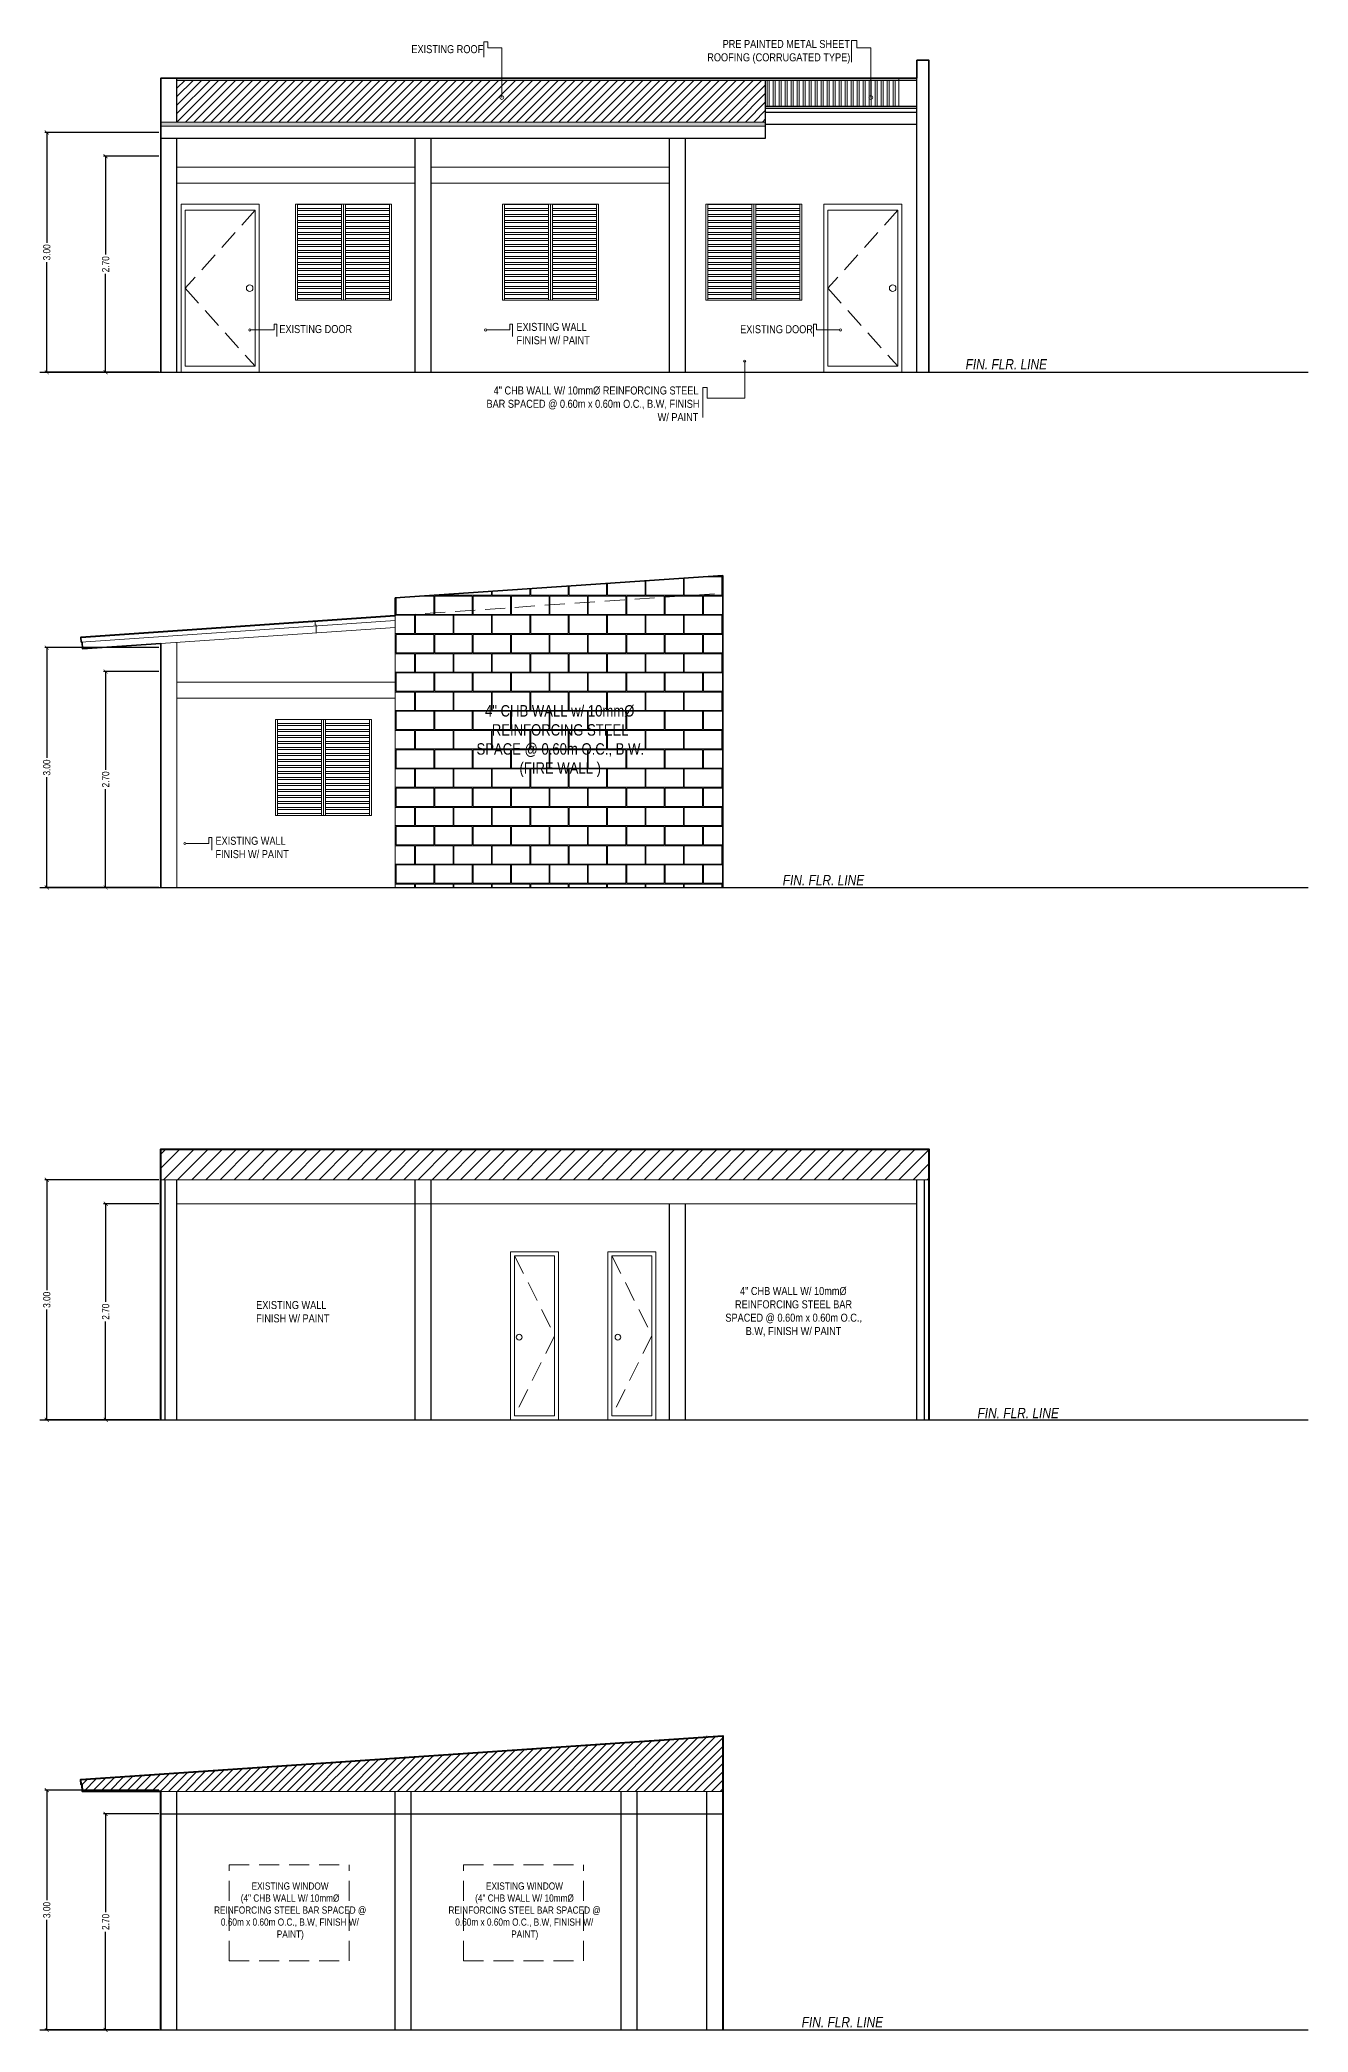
# Model space of a CAD drawing. Header units: metres. Extents: x -460 to 31334, y -1777 to 24987.
# Drawn here: x 140.98 to 156.84, y -578.59 to -553.69 of the extents above; entities that cross this region are included whole.
import ezdxf

# ---------------------------------------------------------------- set-up
doc = ezdxf.new("R2010")
doc.units = ezdxf.units.M
doc.header["$MEASUREMENT"] = 0
doc.linetypes.add('DASHED2', pattern=[0.375, 0.25, -0.125])
doc.linetypes.add('HIDDEN', pattern=[0.375, 0.25, -0.125])
doc.layers.get('Defpoints').update_dxf_attribs({"color": 2})
doc.layers.add('01 FURNITURE', color=8, linetype='Continuous')
doc.layers.add('Arch_Door', color=1, linetype='Continuous', lineweight=18)
doc.styles.add('AN100', font='ARIALN.TTF', dxfattribs={"height": 0.25})
doc.styles.add('rs', font='ARIALN.TTF')
doc.dimstyles.new('Ra_20', dxfattribs={"dimtxt": 0.09, "dimasz": 0.05, "dimexe": 0.025, "dimexo": 0.025, "dimgap": 0.025, "dimtad": 0, "dimzin": 0, "dimdsep": 46, "dimtxsty": 'rs', "dimblk": 'ARCHTICK', "dimcen": 0.025, "dimclrd": 1, "dimclre": 1, "dimclrt": 3, "dimadec": 0, "dimazin": 0, "dimtfac": 1, "dimtofl": 0, "dimtmove": 0, "dimatfit": 3, "dimldrblk": 'ARCHTICK', "dimfxl": 0.1, "dimtolj": 1, "dimtzin": 0, "dimarcsym": 0})

# ---------------------------------------------------------------- blocks, each defined once
blk = doc.blocks.new('_ArchTick')
at = {"color": 0, "linetype": 'ByBlock', "const_width": 0.15}
blk.add_lwpolyline([(-0.5, -0.5), (0.5, 0.5)], dxfattribs=at)
blk = doc.blocks.new('*D224')
at = {"layer": '01 FURNITURE', "color": 1, "lineweight": -2, "transparency": 16777216}
for p, q in [((142.472, -554.844), (141.046, -554.844)), ((141.071, -554.844), (141.071, -556.222)), ((141.071, -557.842), (141.071, -556.464)), ((142.472, -557.842), (141.046, -557.842))]:
    blk.add_line(p, q, dxfattribs=at)
at = {"layer": 'Defpoints', "color": 0, "lineweight": 9, "transparency": 16777216}
for p in [(142.497, -554.844), (141.071, -557.842), (142.497, -557.842)]:
    blk.add_point(p, dxfattribs=at)
at = {"layer": '01 FURNITURE', "color": 1, "lineweight": -2, "transparency": 16777216, "xscale": 0.05, "yscale": 0.05, "zscale": 0.05}
for p, rotation in [((141.071, -554.844), 90), ((141.071, -557.842), 270)]:
    blk.add_blockref('_ArchTick', p, dxfattribs=dict(at, rotation=rotation))
at = {"layer": '01 FURNITURE', "color": 3, "lineweight": 9, "transparency": 16777216, "insert": (141.071, -556.343), "char_height": 0.09, "attachment_point": 5, "rotation": 90, "style": 'rs'}
blk.add_mtext('\\A1;3.00', dxfattribs=at)
blk = doc.blocks.new('*D225')
at = {"layer": '01 FURNITURE', "color": 1, "lineweight": -2, "transparency": 16777216}
for p, q in [((142.472, -555.142), (141.782, -555.142)), ((141.807, -555.142), (141.807, -556.371)), ((141.807, -557.842), (141.807, -556.613)), ((142.472, -557.842), (141.782, -557.842))]:
    blk.add_line(p, q, dxfattribs=at)
at = {"layer": 'Defpoints', "color": 0, "lineweight": 9, "transparency": 16777216}
for p in [(142.497, -555.142), (141.807, -557.842), (142.497, -557.842)]:
    blk.add_point(p, dxfattribs=at)
at = {"layer": '01 FURNITURE', "color": 1, "lineweight": -2, "transparency": 16777216, "xscale": 0.05, "yscale": 0.05, "zscale": 0.05}
for p, rotation in [((141.807, -555.142), 90), ((141.807, -557.842), 270)]:
    blk.add_blockref('_ArchTick', p, dxfattribs=dict(at, rotation=rotation))
at = {"layer": '01 FURNITURE', "color": 3, "lineweight": 9, "transparency": 16777216, "insert": (141.807, -556.492), "char_height": 0.09, "attachment_point": 5, "rotation": 90, "style": 'rs'}
blk.add_mtext('\\A1;2.70', dxfattribs=at)
blk = doc.blocks.new('*D229')
at = {"layer": '01 FURNITURE', "color": 1, "lineweight": -2, "transparency": 16777216}
for p, q in [((142.472, -561.283), (141.046, -561.283)), ((141.071, -561.283), (141.071, -562.661)), ((141.071, -564.281), (141.071, -562.902)), ((142.472, -564.281), (141.046, -564.281))]:
    blk.add_line(p, q, dxfattribs=at)
at = {"layer": 'Defpoints', "color": 0, "lineweight": 9, "transparency": 16777216}
for p in [(142.497, -561.283), (141.071, -564.281), (142.497, -564.281)]:
    blk.add_point(p, dxfattribs=at)
at = {"layer": '01 FURNITURE', "color": 1, "lineweight": -2, "transparency": 16777216, "xscale": 0.05, "yscale": 0.05, "zscale": 0.05}
for p, rotation in [((141.071, -561.283), 90), ((141.071, -564.281), 270)]:
    blk.add_blockref('_ArchTick', p, dxfattribs=dict(at, rotation=rotation))
at = {"layer": '01 FURNITURE', "color": 3, "lineweight": 9, "transparency": 16777216, "insert": (141.071, -562.782), "char_height": 0.09, "attachment_point": 5, "rotation": 90, "style": 'rs'}
blk.add_mtext('\\A1;3.00', dxfattribs=at)
blk = doc.blocks.new('*D230')
at = {"layer": '01 FURNITURE', "color": 1, "lineweight": -2, "transparency": 16777216}
for p, q in [((142.472, -561.581), (141.782, -561.581)), ((141.807, -561.581), (141.807, -562.809)), ((141.807, -564.281), (141.807, -563.052)), ((142.472, -564.281), (141.782, -564.281))]:
    blk.add_line(p, q, dxfattribs=at)
at = {"layer": 'Defpoints', "color": 0, "lineweight": 9, "transparency": 16777216}
for p in [(142.497, -561.581), (141.807, -564.281), (142.497, -564.281)]:
    blk.add_point(p, dxfattribs=at)
at = {"layer": '01 FURNITURE', "color": 1, "lineweight": -2, "transparency": 16777216, "xscale": 0.05, "yscale": 0.05, "zscale": 0.05}
for p, rotation in [((141.807, -561.581), 90), ((141.807, -564.281), 270)]:
    blk.add_blockref('_ArchTick', p, dxfattribs=dict(at, rotation=rotation))
at = {"layer": '01 FURNITURE', "color": 3, "lineweight": 9, "transparency": 16777216, "insert": (141.807, -562.931), "char_height": 0.09, "attachment_point": 5, "rotation": 90, "style": 'rs'}
blk.add_mtext('\\A1;2.70', dxfattribs=at)
blk = doc.blocks.new('*D232')
at = {"layer": '01 FURNITURE', "color": 1, "lineweight": -2, "transparency": 16777216}
for p, q in [((142.472, -567.935), (141.046, -567.935)), ((141.071, -567.935), (141.071, -569.314)), ((141.071, -570.934), (141.071, -569.555)), ((142.472, -570.934), (141.046, -570.934))]:
    blk.add_line(p, q, dxfattribs=at)
at = {"layer": 'Defpoints', "color": 0, "lineweight": 9, "transparency": 16777216}
for p in [(142.497, -567.935), (141.071, -570.934), (142.497, -570.934)]:
    blk.add_point(p, dxfattribs=at)
at = {"layer": '01 FURNITURE', "color": 1, "lineweight": -2, "transparency": 16777216, "xscale": 0.05, "yscale": 0.05, "zscale": 0.05}
for p, rotation in [((141.071, -567.935), 90), ((141.071, -570.934), 270)]:
    blk.add_blockref('_ArchTick', p, dxfattribs=dict(at, rotation=rotation))
at = {"layer": '01 FURNITURE', "color": 3, "lineweight": 9, "transparency": 16777216, "insert": (141.071, -569.435), "char_height": 0.09, "attachment_point": 5, "rotation": 90, "style": 'rs'}
blk.add_mtext('\\A1;3.00', dxfattribs=at)
blk = doc.blocks.new('*D231')
at = {"layer": '01 FURNITURE', "color": 1, "lineweight": -2, "transparency": 16777216}
for p, q in [((142.472, -568.234), (141.782, -568.234)), ((141.807, -568.234), (141.807, -569.462)), ((141.807, -570.934), (141.807, -569.705)), ((142.472, -570.934), (141.782, -570.934))]:
    blk.add_line(p, q, dxfattribs=at)
at = {"layer": 'Defpoints', "color": 0, "lineweight": 9, "transparency": 16777216}
for p in [(142.497, -568.234), (141.807, -570.934), (142.497, -570.934)]:
    blk.add_point(p, dxfattribs=at)
at = {"layer": '01 FURNITURE', "color": 1, "lineweight": -2, "transparency": 16777216, "xscale": 0.05, "yscale": 0.05, "zscale": 0.05}
for p, rotation in [((141.807, -568.234), 90), ((141.807, -570.934), 270)]:
    blk.add_blockref('_ArchTick', p, dxfattribs=dict(at, rotation=rotation))
at = {"layer": '01 FURNITURE', "color": 3, "lineweight": 9, "transparency": 16777216, "insert": (141.807, -569.584), "char_height": 0.09, "attachment_point": 5, "rotation": 90, "style": 'rs'}
blk.add_mtext('\\A1;2.70', dxfattribs=at)
blk = doc.blocks.new('*D234')
at = {"layer": '01 FURNITURE', "color": 1, "lineweight": -2, "transparency": 16777216}
for p, q in [((142.472, -575.563), (141.046, -575.563)), ((141.071, -575.563), (141.071, -576.941)), ((141.071, -578.561), (141.071, -577.183)), ((142.472, -578.561), (141.046, -578.561))]:
    blk.add_line(p, q, dxfattribs=at)
at = {"layer": 'Defpoints', "color": 0, "lineweight": 9, "transparency": 16777216}
for p in [(142.497, -575.563), (141.071, -578.561), (142.497, -578.561)]:
    blk.add_point(p, dxfattribs=at)
at = {"layer": '01 FURNITURE', "color": 1, "lineweight": -2, "transparency": 16777216, "xscale": 0.05, "yscale": 0.05, "zscale": 0.05}
for p, rotation in [((141.071, -575.563), 90), ((141.071, -578.561), 270)]:
    blk.add_blockref('_ArchTick', p, dxfattribs=dict(at, rotation=rotation))
at = {"layer": '01 FURNITURE', "color": 3, "lineweight": 9, "transparency": 16777216, "insert": (141.071, -577.062), "char_height": 0.09, "attachment_point": 5, "rotation": 90, "style": 'rs'}
blk.add_mtext('\\A1;3.00', dxfattribs=at)
blk = doc.blocks.new('*D233')
at = {"layer": '01 FURNITURE', "color": 1, "lineweight": -2, "transparency": 16777216}
for p, q in [((142.472, -575.861), (141.782, -575.861)), ((141.807, -575.861), (141.807, -577.09)), ((141.807, -578.561), (141.807, -577.333)), ((142.472, -578.561), (141.782, -578.561))]:
    blk.add_line(p, q, dxfattribs=at)
at = {"layer": 'Defpoints', "color": 0, "lineweight": 9, "transparency": 16777216}
for p in [(142.497, -575.861), (141.807, -578.561), (142.497, -578.561)]:
    blk.add_point(p, dxfattribs=at)
at = {"layer": '01 FURNITURE', "color": 1, "lineweight": -2, "transparency": 16777216, "xscale": 0.05, "yscale": 0.05, "zscale": 0.05}
for p, rotation in [((141.807, -575.861), 90), ((141.807, -578.561), 270)]:
    blk.add_blockref('_ArchTick', p, dxfattribs=dict(at, rotation=rotation))
at = {"layer": '01 FURNITURE', "color": 3, "lineweight": 9, "transparency": 16777216, "insert": (141.807, -577.211), "char_height": 0.09, "attachment_point": 5, "rotation": 90, "style": 'rs'}
blk.add_mtext('\\A1;2.70', dxfattribs=at)

msp = doc.modelspace()

# ---------------------------------------------------------------- hatches: boundary and pattern name
at = {"layer": '01 FURNITURE', "lineweight": 9, "transparency": 33554618}
h = msp.add_hatch(dxfattribs=at)
h.set_pattern_fill('ANSI31', color=1, scale=0.6)
h.set_pattern_definition([(45, (0, 0.0781), (-0.053033009, 0.053033009), [])])
h.paths.add_polyline_path([(150.05716, -554.71394), (150.05716, -554.18894), (142.69716, -554.18894), (142.69716, -554.71394)])
h = msp.add_hatch(dxfattribs=at)
h.set_pattern_fill('ANSI32', color=1, scale=0.2, angle=45)
h.paths.add_polyline_path([(151.72346, -554.51427), (151.72346, -554.18894), (150.05716, -554.18894), (150.05716, -554.51427)])
at = {"layer": '01 FURNITURE', "lineweight": 9, "true_color": 0x000000, "transparency": 33554618}
h = msp.add_hatch(color=18, dxfattribs=at)
h.dxf.hatch_style = 1
h.paths.add_polyline_path([(150.05716, -554.71394), (142.49716, -554.71394), (142.49716, -554.76394), (150.05716, -554.76394)])
at = {"layer": '01 FURNITURE', "lineweight": 15, "true_color": 0x000000, "transparency": 33554618}
h = msp.add_hatch(dxfattribs=at)
h.set_pattern_fill('ANSI32', color=18, scale=0.2, angle=135)
h.set_pattern_definition([(180, (-1.00753, -19.49335), (-7e-18, -0.075), []), (180, (-1.03253, -19.46835), (-7e-18, -0.075), [])])
h.paths.add_polyline_path([(144.7536, -555.74204), (144.2036, -555.74204), (144.2036, -556.94204), (144.7536, -556.94204)])
h.paths.add_polyline_path([(145.3536, -555.74204), (144.8036, -555.74204), (144.8036, -556.94204), (145.3536, -556.94204)])
h = msp.add_hatch(dxfattribs=at)
h.set_pattern_fill('ANSI32', color=18, scale=0.2, angle=135)
h.set_pattern_definition([(180, (1.58103, -19.49335), (-7e-18, -0.075), []), (180, (1.55603, -19.46835), (-7e-18, -0.075), [])])
h.paths.add_polyline_path([(147.34216, -555.74204), (146.79216, -555.74204), (146.79216, -556.94204), (147.34216, -556.94204)])
h.paths.add_polyline_path([(147.94216, -555.74204), (147.39216, -555.74204), (147.39216, -556.94204), (147.94216, -556.94204)])
h = msp.add_hatch(dxfattribs=at)
h.set_pattern_fill('ANSI32', color=18, scale=0.2, angle=135)
h.set_pattern_definition([(180, (4.12404, -19.49335), (-7e-18, -0.075), []), (180, (4.09904, -19.46835), (-7e-18, -0.075), [])])
h.paths.add_polyline_path([(149.88517, -555.74204), (149.33517, -555.74204), (149.33517, -556.94204), (149.88517, -556.94204)])
h.paths.add_polyline_path([(150.48517, -555.74204), (149.93517, -555.74204), (149.93517, -556.94204), (150.48517, -556.94204)])
at = {"layer": '01 FURNITURE', "lineweight": 13, "transparency": 33554618}
h = msp.add_hatch(dxfattribs=at)
h.set_pattern_fill('AR-B816C', color=1, scale=0.03)
h.paths.add_polyline_path([(149.52016, -560.60269), (149.52016, -560.38218), (145.42716, -560.66182), (145.42716, -560.88234)])
h = msp.add_hatch(dxfattribs=at)
h.set_pattern_fill('AR-B816C', color=1, scale=0.03)
h.paths.add_polyline_path([(149.52016, -564.28079), (149.52016, -560.60269), (145.42716, -560.88234), (145.42716, -564.28079)])
h.paths.add_polyline_path([(146.39962, -562.94992), (148.56544, -562.94992), (148.56544, -561.93065), (146.39962, -561.93065)], flags=24)
at = {"layer": '01 FURNITURE', "lineweight": 15, "true_color": 0x000000, "transparency": 33554618}
h = msp.add_hatch(dxfattribs=at)
h.set_pattern_fill('ANSI32', color=18, scale=0.2, angle=135)
h.set_pattern_definition([(180, (-1.25753, -25.9321), (-7e-18, -0.075), []), (180, (-1.28253, -25.9071), (-7e-18, -0.075), [])])
h.paths.add_polyline_path([(144.5036, -562.18079), (143.9536, -562.18079), (143.9536, -563.38079), (144.5036, -563.38079)])
h.paths.add_polyline_path([(145.1036, -562.18079), (144.5536, -562.18079), (144.5536, -563.38079), (145.1036, -563.38079)])
at = {"layer": '01 FURNITURE', "lineweight": 9, "transparency": 33554618}
h = msp.add_hatch(dxfattribs=at)
h.set_pattern_fill('ANSI31', color=1)
h.paths.add_polyline_path([(142.49716, -567.5536), (142.49716, -567.93545), (152.09716, -567.93545), (152.09716, -567.5536)])
h = msp.add_hatch(dxfattribs=at)
h.set_pattern_fill('ANSI31', color=1, scale=0.6)
h.paths.add_polyline_path([(149.52016, -574.88317), (141.49716, -575.43132), (141.50155, -575.49456), (141.51152, -575.49387), (141.51753, -575.58028), (149.52016, -575.58028)])

# ---------------------------------------------------------------- linework, layer by layer
at = {"layer": '01 FURNITURE', "color": 250, "lineweight": 30}
for p, q in [((142.69716, -554.71394), (142.69716, -554.16394)), ((142.69716, -554.18894), (151.94716, -554.18894)), ((150.05716, -554.91394), (150.05716, -554.18894)), ((151.94716, -557.84204), (151.94716, -554.16394)), ((150.05716, -554.51427), (151.94716, -554.51427)), ((150.05716, -554.53927), (151.94716, -554.53927)), ((150.05716, -554.58927), (151.94716, -554.58927)), ((150.05716, -554.73927), (151.94716, -554.73927)), ((142.49716, -554.91394), (150.05716, -554.91394)), ((142.69716, -557.84204), (142.69716, -554.91394)), ((145.67716, -557.84204), (145.67716, -554.91394)), ((145.87716, -557.84204), (145.87716, -554.91394)), ((148.85716, -557.84204), (148.85716, -554.91394)), ((149.05716, -557.84204), (149.05716, -554.91394)), ((142.55216, -570.9336), (142.55216, -567.93545)), ((142.69716, -570.9336), (142.69716, -567.93545)), ((145.67716, -570.9336), (145.67716, -567.93545)), ((145.87716, -570.9336), (145.87716, -567.93545)), ((151.94716, -570.9336), (151.94716, -567.93545)), ((152.04216, -570.9336), (152.04216, -567.93545)), ((148.85716, -570.9336), (148.85716, -568.2336)), ((149.05716, -570.9336), (149.05716, -568.2336)), ((142.69716, -578.56127), (142.69716, -575.58028)), ((145.42716, -578.56127), (145.42716, -575.58028)), ((145.62716, -578.56127), (145.62716, -575.58028)), ((148.25016, -578.56127), (148.25016, -575.58028)), ((148.45016, -578.56127), (148.45016, -575.58028)), ((149.32016, -578.56127), (149.32016, -575.58028)), ((142.49716, -575.86127), (149.52016, -575.86127))]:
    msp.add_line(p, q, dxfattribs=at)
at = {"layer": '01 FURNITURE', "color": 250, "lineweight": 9}
for p, q in [((151.72346, -554.16394), (151.72346, -554.51394)), ((142.49716, -554.71394), (150.05716, -554.71394)), ((142.49716, -554.76394), (150.05716, -554.76394)), ((145.42716, -560.66182), (149.52016, -560.38218)), ((149.52016, -564.28079), (149.52016, -560.38218)), ((141.49716, -561.15084), (145.42716, -560.88234)), ((141.49716, -561.15084), (141.50155, -561.21408)), ((141.50713, -561.15015), (141.50713, -561.15016)), ((141.51152, -561.2134), (141.51753, -561.2998)), ((142.49716, -564.28079), (142.49716, -561.23287)), ((142.69716, -564.28079), (142.69716, -561.21921)), ((142.49716, -570.9336), (142.49716, -567.5536)), ((152.09716, -570.9336), (152.09716, -567.5536)), ((141.49716, -575.43132), (149.52016, -574.88317)), ((149.32016, -574.89683), (149.32016, -574.88317)), ((149.52016, -578.56127), (149.52016, -574.88317)), ((141.49716, -575.43132), (141.50155, -575.49456)), ((141.50713, -575.43063), (141.50713, -575.43064)), ((141.50155, -575.49456), (141.51152, -575.49387)), ((141.51152, -575.49387), (141.51753, -575.58028)), ((142.49716, -578.56127), (142.49716, -575.58028)), ((148.25016, -575.58028), (148.45016, -575.58028))]:
    msp.add_line(p, q, dxfattribs=at)
at = {"layer": '01 FURNITURE', "color": 4, "lineweight": 20}
for p, q in [((142.69716, -555.27693), (145.67716, -555.27693)), ((145.87716, -555.27693), (148.85716, -555.27693)), ((142.69716, -555.47693), (145.67716, -555.47693)), ((145.87716, -555.47693), (148.85716, -555.47693)), ((142.75069, -555.74204), (143.72569, -555.74204)), ((142.75069, -555.74204), (142.75069, -557.84204)), ((143.72569, -555.74204), (143.72569, -557.84204)), ((144.1786, -555.74204), (145.3786, -555.74204)), ((144.1786, -556.94204), (144.1786, -555.74204)), ((144.7786, -556.94204), (144.7786, -555.74204)), ((145.3786, -556.94204), (145.3786, -555.74204)), ((146.76716, -555.74204), (147.96716, -555.74204)), ((146.76716, -556.94204), (146.76716, -555.74204)), ((147.36716, -556.94204), (147.36716, -555.74204)), ((147.96716, -556.94204), (147.96716, -555.74204)), ((149.31017, -555.74204), (150.51017, -555.74204)), ((149.31017, -556.94204), (149.31017, -555.74204)), ((149.91017, -556.94204), (149.91017, -555.74204)), ((150.51017, -556.94204), (150.51017, -555.74204)), ((150.78434, -555.74204), (151.75934, -555.74204)), ((150.78434, -555.74204), (150.78434, -557.84204)), ((151.75934, -555.74204), (151.75934, -557.84204)), ((144.1786, -556.94204), (145.3786, -556.94204)), ((146.76716, -556.94204), (147.96716, -556.94204)), ((149.31017, -556.94204), (150.51017, -556.94204)), ((142.69716, -561.71569), (145.42716, -561.71569)), ((142.69716, -561.91569), (145.42716, -561.91569)), ((143.9286, -562.18079), (145.1286, -562.18079)), ((143.9286, -563.38079), (143.9286, -562.18079)), ((144.5286, -563.38079), (144.5286, -562.18079)), ((145.1286, -563.38079), (145.1286, -562.18079)), ((143.9286, -563.38079), (145.1286, -563.38079)), ((146.86969, -568.8336), (147.46969, -568.8336)), ((146.86969, -570.9336), (146.86969, -568.8336)), ((147.46969, -570.9336), (147.46969, -568.8336)), ((148.08566, -568.8336), (148.68566, -568.8336)), ((148.08566, -570.9336), (148.08566, -568.8336)), ((148.68566, -570.9336), (148.68566, -568.8336))]:
    msp.add_line(p, q, dxfattribs=at)
at = {"layer": '01 FURNITURE', "color": 1, "lineweight": 20}
for p, q in [((144.2036, -556.94204), (144.2036, -555.74204)), ((144.7536, -556.94204), (144.7536, -555.74204)), ((144.8036, -556.94204), (144.8036, -555.74204)), ((145.3536, -556.94204), (145.3536, -555.74204)), ((146.79216, -556.94204), (146.79216, -555.74204)), ((147.34216, -556.94204), (147.34216, -555.74204)), ((147.39216, -556.94204), (147.39216, -555.74204)), ((147.94216, -556.94204), (147.94216, -555.74204)), ((149.33517, -556.94204), (149.33517, -555.74204)), ((149.88517, -556.94204), (149.88517, -555.74204)), ((149.93517, -556.94204), (149.93517, -555.74204)), ((150.48517, -556.94204), (150.48517, -555.74204)), ((143.9536, -563.38079), (143.9536, -562.18079)), ((144.5036, -563.38079), (144.5036, -562.18079)), ((144.5536, -563.38079), (144.5536, -562.18079)), ((145.1036, -563.38079), (145.1036, -562.18079)), ((142.49716, -567.93545), (152.09716, -567.93545)), ((142.69716, -568.2336), (151.94716, -568.2336))]:
    msp.add_line(p, q, dxfattribs=at)
at = {"layer": '01 FURNITURE', "color": 250, "linetype": 'DASHED2', "lineweight": 13}
for p, q in [((143.67569, -555.81704), (142.80069, -556.79204)), ((151.70934, -555.81704), (150.83434, -556.79204)), ((142.80069, -556.79204), (143.67569, -557.76704)), ((150.83434, -556.79204), (151.70934, -557.76704))]:
    msp.add_line(p, q, dxfattribs=at)
at = {"layer": '01 FURNITURE', "color": 3, "lineweight": 9}
msp.add_line((143.67569, -555.81704), (143.67569, -557.76704), dxfattribs=at)
at = {"layer": '01 FURNITURE', "color": 3, "lineweight": 20}
msp.add_line((151.70934, -555.81704), (151.70934, -557.76704), dxfattribs=at)
at = {"layer": '01 FURNITURE', "color": 1, "lineweight": 30}
for p, q in [((140.98423, -557.84204), (156.83859, -557.84204)), ((140.98423, -564.28079), (156.83859, -564.28079)), ((142.49716, -567.5536), (152.09716, -567.5536)), ((140.98423, -570.9336), (156.83859, -570.9336)), ((140.98423, -578.56127), (156.83859, -578.56127))]:
    msp.add_line(p, q, dxfattribs=at)
at = {"layer": '01 FURNITURE', "color": 250, "linetype": 'HIDDEN', "lineweight": 18}
msp.add_line((145.42716, -560.88234), (149.52016, -560.60269), dxfattribs=at)
at = {"layer": '01 FURNITURE', "color": 250, "lineweight": 18}
msp.add_line((145.42716, -564.28079), (145.42716, -560.66182), dxfattribs=at)
at = {"layer": '01 FURNITURE', "color": 250, "lineweight": 20}
for p, q in [((141.49784, -561.16082), (145.42716, -560.89236)), ((141.50149, -561.21408), (145.42716, -560.94587)), ((141.51753, -561.2998), (145.42716, -561.03269)), ((144.42716, -561.00078), (144.42716, -560.95066)), ((144.43716, -561.10101), (144.43716, -561.00009)), ((141.51753, -575.58028), (149.52016, -575.58028))]:
    msp.add_line(p, q, dxfattribs=at)
at = {"layer": '01 FURNITURE', "color": 3, "lineweight": 15}
for p, q in [((146.91969, -568.8836), (147.41969, -568.8836)), ((146.91969, -570.8836), (146.91969, -568.8836)), ((147.41969, -570.8836), (147.41969, -568.8836)), ((148.13566, -568.8836), (148.63566, -568.8836)), ((148.13566, -570.8836), (148.13566, -568.8836)), ((148.63566, -570.8836), (148.63566, -568.8836)), ((146.91969, -570.8836), (147.41969, -570.8836)), ((148.13566, -570.8836), (148.63566, -570.8836))]:
    msp.add_line(p, q, dxfattribs=at)
at = {"layer": '01 FURNITURE', "color": 250, "linetype": 'DASHED2', "lineweight": 15}
for p, q in [((146.91969, -568.8836), (147.41969, -569.8836)), ((148.13566, -568.8836), (148.63566, -569.8836)), ((147.41969, -569.8836), (146.91969, -570.8836)), ((148.63566, -569.8836), (148.13566, -570.8836))]:
    msp.add_line(p, q, dxfattribs=at)
at = {"layer": '01 FURNITURE', "color": 4, "linetype": 'DASHED2', "lineweight": 20}
for p, q in [((143.35055, -576.49558), (144.85055, -576.49558)), ((143.35055, -577.69558), (143.35055, -576.49558)), ((144.85055, -577.69558), (144.85055, -576.49558)), ((146.28055, -576.49558), (147.78055, -576.49558)), ((146.28055, -577.69558), (146.28055, -576.49558)), ((147.78055, -577.69558), (147.78055, -576.49558)), ((143.35055, -577.69558), (144.85055, -577.69558)), ((146.28055, -577.69558), (147.78055, -577.69558))]:
    msp.add_line(p, q, dxfattribs=at)
at = {"layer": '01 FURNITURE', "color": 250, "lineweight": 9}
for points in [[(146.75881, -554.40796), (146.75881, -553.7887), (146.58456, -553.7887), (146.58456, -553.71016), (146.5325, -553.71016), (146.5325, -553.90439)], [(151.37192, -554.40796), (151.37192, -553.7887), (151.19767, -553.7887), (151.19767, -553.69372), (151.13037, -553.69372), (151.13037, -553.96764)], [(143.62332, -557.31246), (143.91152, -557.31246), (143.91152, -557.23884), (143.94731, -557.23884), (143.94731, -557.39556)], [(146.57045, -557.31246), (146.85865, -557.31246), (146.85865, -557.23884), (146.89444, -557.23884), (146.89444, -557.39556)], [(150.97884, -557.31246), (150.69064, -557.31246), (150.69064, -557.23884), (150.65485, -557.23884), (150.65485, -557.39556)], [(149.79479, -557.70263), (149.79479, -558.16399), (149.32619, -558.16399), (149.32619, -558.03217), (149.27065, -558.03217), (149.27065, -558.40681)], [(142.81016, -563.73243), (143.09836, -563.73243), (143.09836, -563.65882), (143.13415, -563.65882), (143.13415, -563.81553)]]:
    msp.add_lwpolyline(points, dxfattribs=at)
at = {"layer": '01 FURNITURE', "color": 4, "lineweight": 35}
for points in [[(142.49716, -557.84204), (142.49716, -554.16394), (151.94716, -554.16394), (151.94716, -553.94204), (152.09716, -553.94204), (152.09716, -557.84204)], [(142.49716, -564.28079), (142.49716, -561.23287), (141.51753, -561.2998), (141.51152, -561.2134), (141.50155, -561.21408), (141.49723, -561.15084), (145.42716, -560.88234), (145.42716, -560.66182), (149.52016, -560.38218), (149.52016, -564.28079)]]:
    msp.add_lwpolyline(points, dxfattribs=at)
at = {"layer": '01 FURNITURE', "color": 3, "lineweight": 9}
msp.add_lwpolyline([(143.67569, -557.76704), (142.80069, -557.76704), (142.80069, -555.81704), (143.67569, -555.81704)], dxfattribs=at)
at = {"layer": '01 FURNITURE', "color": 3, "lineweight": 20}
msp.add_lwpolyline([(151.70934, -557.76704), (150.83434, -557.76704), (150.83434, -555.81704), (151.70934, -555.81704)], dxfattribs=at)
at = {"layer": '01 FURNITURE', "color": 4, "lineweight": 40}
for points in [[(142.49716, -570.9336), (142.49716, -567.5536), (152.09716, -567.5536), (152.09716, -570.9336)], [(142.49716, -578.56127), (142.49716, -575.58028), (141.51753, -575.58028), (141.51162, -575.49387), (141.50155, -575.49457), (141.49723, -575.43132), (149.52016, -574.88317), (149.52016, -578.56127)]]:
    msp.add_lwpolyline(points, dxfattribs=at)
at = {"layer": '01 FURNITURE', "color": 250, "lineweight": 9}
for centre, radius in [((146.75881, -554.40796), 0.02371), ((151.37192, -554.40796), 0.02371), ((143.60962, -557.31246), 0.01371), ((146.55675, -557.31246), 0.01371), ((150.99254, -557.31246), 0.01371), ((149.79479, -557.70263), 0.01371), ((142.79646, -563.73243), 0.01371)]:
    msp.add_circle(centre, radius, dxfattribs=at)
at = {"layer": '01 FURNITURE', "color": 250, "lineweight": 20}
for centre in [(143.60732, -556.79039), (151.64507, -556.79039)]:
    msp.add_circle(centre, 0.04104, dxfattribs=at)
at = {"layer": '01 FURNITURE', "color": 250, "lineweight": 15}
for centre in [(146.97564, -569.90195), (148.20967, -569.90195)]:
    msp.add_circle(centre, 0.03576, dxfattribs=at)

# ---------------------------------------------------------------- texts
at = {"layer": 'Arch_Door', "color": 5, "linetype": 'Continuous', "attachment_point": 1, "style": 'AN100'}
for s, insert, char_height, width in [('EXISTING ROOF ', (145.62899, -553.75302), 0.1, 0.9250668), ('\\pi0.25733;PRE PAINTED METAL SHEET \\P\\pi0.06511;ROOFING (CORRUGATED TYPE)', (149.26196, -553.68834), 0.1, 1.8376214), ('EXISTING DOOR ', (143.97766, -557.25185), 0.1, 0.9250668), ('EXISTING WALL FINISH W/ PAINT ', (146.94169, -557.22483), 0.1, 0.9250668), ('EXISTING DOOR ', (149.7379, -557.25398), 0.1, 0.9250668), ('{\\fArial Narrow|b0|i1|c0|p34;\\C256;\\c0;FIN. FLR. LINE}', (152.55654, -557.67654), 0.13, 1.2943808), ('\\pi0.09932;{\\C256;\\c0;4" CHB WALL W/ 10mmØ REINFORCING STEEL \\P\\pi0.0103;BAR SPACED @ 0.60m x 0.60m O.C., B.W, FINISH \\P\\pi2.14952;W/ PAINT }', (146.55732, -558.01926), 0.1, 2.6549777), ('\\pi0.13273;4" CHB WALL w/ 10mmØ \\P\\pi0.21756;REINFORCING STEEL \\P\\pi0.02645;SPACE @ 0.60m O.C., B.W. \\P\\pi0.56362;(FIRE WALL )', (146.41629, -562.00223), 0.142868, 2.1258544), ('EXISTING WALL FINISH W/ PAINT ', (143.17949, -563.64791), 0.1, 0.9250668), ('{\\fArial Narrow|b0|i1|c0|p34;\\C256;\\c0;FIN. FLR. LINE}', (150.27072, -564.12497), 0.13, 1.2943808), ('EXISTING WALL FINISH W/ PAINT ', (143.68849, -569.45062), 0.1, 0.9250668), ('\\pi0.28772;{\\C256;\\c0;4" CHB WALL W/ 10mmØ \\P\\pi0.22479;REINFORCING STEEL BAR \\P\\pi0.10515;SPACED @ 0.60m x 0.60m O.C., \\P\\pi0.35856;B.W, FINISH W/ PAINT }', (149.44864, -569.27519), 0.1, 1.9030613), ('{\\fArial Narrow|b0|i1|c0|p34;\\C256;\\c0;FIN. FLR. LINE}', (152.70497, -570.78602), 0.13, 1.2943808), ('\\pi0.50094;{\\C256;\\c0;EXISTING WINDOW\\P\\pi0.36545;(4" CHB WALL W/ 10mmØ \\P\\pi0.03175;REINFORCING STEEL BAR SPACED @ \\P\\pi0.11721;0.60m x 0.60m O.C., B.W, FINISH W/ \\P\\pi0.81566;PAINT) }', (143.13033, -576.71787), 0.09, 1.9550399), ('\\pi0.50094;{\\C256;\\c0;EXISTING WINDOW\\P\\pi0.36545;(4" CHB WALL W/ 10mmØ \\P\\pi0.03175;REINFORCING STEEL BAR SPACED @ \\P\\pi0.11721;0.60m x 0.60m O.C., B.W, FINISH W/ \\P\\pi0.81566;PAINT) }', (146.06033, -576.71787), 0.09, 1.9550399), ('{\\fArial Narrow|b0|i1|c0|p34;\\C256;\\c0;FIN. FLR. LINE}', (150.50748, -578.3991), 0.13, 1.2943808)]:
    msp.add_mtext(s, dxfattribs=dict(at, insert=insert, char_height=char_height, width=width))

# ---------------------------------------------------------------- dimensions: what is measured, and where the dimension line sits
at = {"layer": '01 FURNITURE', "color": 250, "lineweight": 9}
for base, p1, p2, picture, middle in [((141.07144, -557.84204), (142.49716, -554.84389), (142.49716, -557.84204), '*D224', (141.07144, -556.34296)), ((141.80749, -557.84204), (142.49716, -555.14204), (142.49716, -557.84204), '*D225', (141.80749, -556.49204)), ((141.07144, -564.28079), (142.49716, -561.28264), (142.49716, -564.28079), '*D229', (141.07144, -562.78172)), ((141.80749, -564.28079), (142.49716, -561.58079), (142.49716, -564.28079), '*D230', (141.80749, -562.93079)), ((141.07144, -570.9336), (142.49716, -567.93545), (142.49716, -570.9336), '*D232', (141.07144, -569.43452)), ((141.80749, -570.9336), (142.49716, -568.2336), (142.49716, -570.9336), '*D231', (141.80749, -569.5836)), ((141.07144, -578.56127), (142.49716, -575.56312), (142.49716, -578.56127), '*D234', (141.07144, -577.06219)), ((141.80749, -578.56127), (142.49716, -575.86127), (142.49716, -578.56127), '*D233', (141.80749, -577.21127))]:
    dim = msp.add_linear_dim(base=base, p1=p1, p2=p2, angle=90, dimstyle='Ra_20', dxfattribs=at)
    dim.commit()
    dim.dimension.update_dxf_attribs({"geometry": picture, "text_midpoint": middle})

doc.saveas('drawing.dxf')
